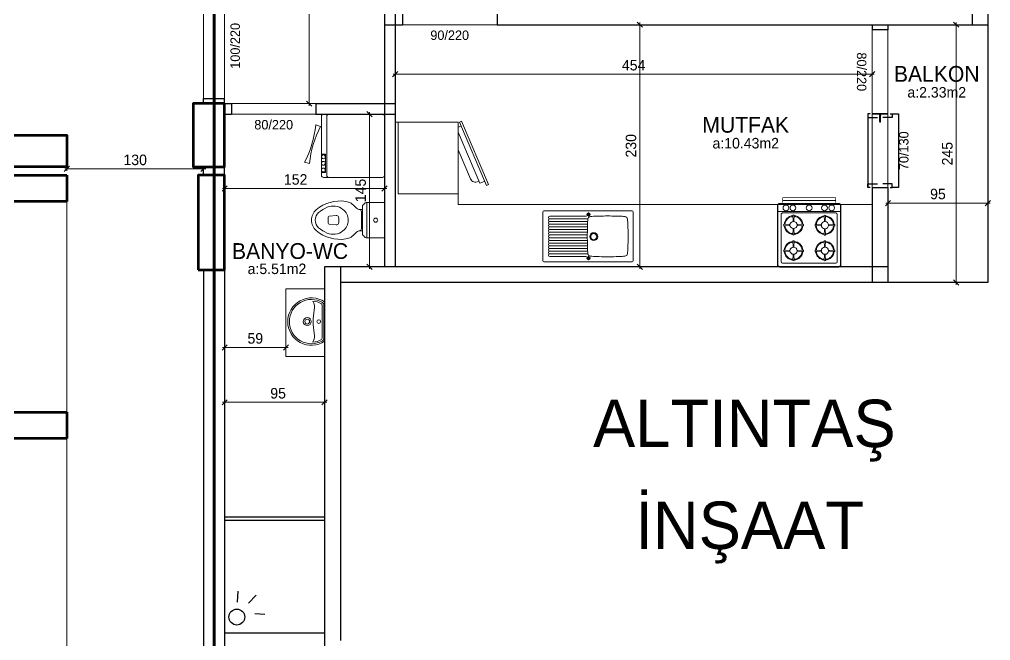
# Model space of a CAD drawing. Header units: centimetres. Extents: x 562865 to 1310255, y -148070 to 32737.
# Drawn here: x 621977 to 622900, y 23945 to 24535 of the extents above; entities that cross this region are included whole.
import ezdxf
from ezdxf.enums import TextEntityAlignment as Align

# ---------------------------------------------------------------- set-up
doc = ezdxf.new("R2010")
doc.units = ezdxf.units.CM
doc.header["$LTSCALE"] = 2.5
doc.layers.get('0').update_dxf_attribs({"color": 86})
for name, color, linetype in [('alan', 7, 'Continuous'), ('kapi-yazi', 7, 'Continuous'), ('mahal', 7, 'Continuous'), ('penc-yazi', 7, 'Continuous'), ('pencere', 7, 'Continuous')]:
    doc.layers.add(name, color=color, linetype=linetype)
for name, color, linetype, lineweight in [('DUVAR', 4, 'Continuous', 30), ('duvar-kesim', 7, 'Continuous', 0), ('GÖRÜNÜŞLER', 96, 'Continuous', 25), ('iç ölçü', 106, 'Continuous', 18), ('kolon', 1, 'Continuous', 53)]:
    doc.layers.add(name, color=color, linetype=linetype, lineweight=lineweight)
doc.styles.add('PINAR', font='comic.ttf')
doc.dimstyles.new('TEMİZ ÖLÇÜ', dxfattribs={"dimtxt": 10, "dimasz": 5, "dimexe": 1.8, "dimexo": 0.625, "dimgap": 3, "dimtad": 1, "dimdec": 0, "dimrnd": 0.5, "dimzin": 1, "dimdsep": 46, "dimtxsty": 'PINAR', "dimblk": 'OBLIQUE', "dimcen": 0.9, "dimdle": 2, "dimclrd": 256, "dimclre": 256, "dimclrt": 7, "dimadec": 0, "dimazin": 0, "dimtfac": 1, "dimtdec": 0, "dimtofl": 0, "dimtmove": 2, "dimatfit": 2, "dimfxl": 10, "dimfxlon": 1, "dimlwd": -1, "dimlwe": -1, "dimarcsym": 0})

# ---------------------------------------------------------------- blocks, each defined once
blk = doc.blocks.new('_Oblique')
at = {"color": 0, "linetype": 'ByBlock', "lineweight": -2}
blk.add_line((-0.5, -0.5), (0.5, 0.5), dxfattribs=at)
blk = doc.blocks.new('*D1455')
at = {"layer": 'Defpoints', "color": 0}
for p in [(622021.78, 24395.49), (622151.78, 24395.49), (622151.78, 24393.59)]:
    blk.add_point(p, dxfattribs=at)
at = {"layer": 'iç ölçü'}
for p, q in [((622019.78, 24393.59), (622153.78, 24393.59)), ((622021.78, 24394.86), (622021.78, 24391.79)), ((622151.78, 24394.86), (622151.78, 24391.79))]:
    blk.add_line(p, q, dxfattribs=at)
at = {"layer": 'iç ölçü', "linetype": 'ByBlock', "xscale": 5, "yscale": 5, "zscale": 5, "rotation": 180}
blk.add_blockref('_Oblique', (622021.78, 24393.59), dxfattribs=at)
at = {"layer": 'iç ölçü', "linetype": 'ByBlock', "xscale": 5, "yscale": 5, "zscale": 5}
blk.add_blockref('_Oblique', (622151.78, 24393.59), dxfattribs=at)
at = {"layer": 'iç ölçü', "color": 7, "insert": (622086.78, 24402.02), "char_height": 10, "attachment_point": 5, "style": 'PINAR'}
blk.add_mtext('130', dxfattribs=at)
blk = doc.blocks.new('*D1465')
at = {"layer": 'Defpoints', "color": 0}
for p in [(622453.78, 24642.54), (622453.78, 24626.25), (622882.1, 24504)]:
    blk.add_point(p, dxfattribs=at)
at = {"layer": 'iç ölçü'}
for p, q in [((622453.78, 24636.25), (622453.78, 24624.45)), ((622884.1, 24626.25), (622451.78, 24626.25)), ((622882.1, 24616.25), (622882.1, 24628.05))]:
    blk.add_line(p, q, dxfattribs=at)
at = {"layer": 'iç ölçü', "linetype": 'ByBlock', "xscale": 5, "yscale": 5, "zscale": 5, "rotation": 180}
blk.add_blockref('_Oblique', (622453.78, 24626.25), dxfattribs=at)
at = {"layer": 'iç ölçü', "linetype": 'ByBlock', "xscale": 5, "yscale": 5, "zscale": 5}
blk.add_blockref('_Oblique', (622882.1, 24626.25), dxfattribs=at)
at = {"layer": 'iç ölçü', "color": 7, "insert": (622667.94, 24634.85), "char_height": 10, "attachment_point": 5, "style": 'PINAR'}
blk.add_mtext('429', dxfattribs=at)
blk = doc.blocks.new('*D1466')
at = {"layer": 'Defpoints', "color": 0}
for p in [(622551.22, 24530.49), (622551.22, 24300.49), (622566.35, 24300.49)]:
    blk.add_point(p, dxfattribs=at)
at = {"layer": 'iç ölçü'}
for p, q in [((622556.35, 24530.49), (622568.15, 24530.49)), ((622566.35, 24532.49), (622566.35, 24298.49)), ((622556.35, 24300.49), (622568.15, 24300.49))]:
    blk.add_line(p, q, dxfattribs=at)
at = {"layer": 'iç ölçü', "linetype": 'ByBlock', "xscale": 5, "yscale": 5, "zscale": 5}
for p, rotation in [((622566.35, 24530.49), 90), ((622566.35, 24300.49), 270)]:
    blk.add_blockref('_Oblique', p, dxfattribs=dict(at, rotation=rotation))
at = {"layer": 'iç ölçü', "color": 7, "insert": (622557.94, 24415.49), "char_height": 10, "attachment_point": 5, "rotation": 90, "style": 'PINAR'}
blk.add_mtext('230', dxfattribs=at)
blk = doc.blocks.new('*D1467')
at = {"layer": 'Defpoints', "color": 0}
for p in [(622333.78, 24486.97), (622333.78, 24483.48), (622787.1, 24486.97)]:
    blk.add_point(p, dxfattribs=at)
at = {"layer": 'iç ölçü'}
for p, q in [((622789.1, 24483.48), (622331.78, 24483.48)), ((622333.78, 24486.35), (622333.78, 24481.68)), ((622787.1, 24486.35), (622787.1, 24481.68))]:
    blk.add_line(p, q, dxfattribs=at)
at = {"layer": 'iç ölçü', "linetype": 'ByBlock', "xscale": 5, "yscale": 5, "zscale": 5, "rotation": 180}
blk.add_blockref('_Oblique', (622333.78, 24483.48), dxfattribs=at)
at = {"layer": 'iç ölçü', "linetype": 'ByBlock', "xscale": 5, "yscale": 5, "zscale": 5}
blk.add_blockref('_Oblique', (622787.1, 24483.48), dxfattribs=at)
at = {"layer": 'iç ölçü', "color": 7, "insert": (622560.44, 24491.97), "char_height": 10, "attachment_point": 5, "style": 'PINAR'}
blk.add_mtext('454', dxfattribs=at)
blk = doc.blocks.new('*D1470')
at = {"layer": 'Defpoints', "color": 0}
for p in [(622305.68, 24445.49), (622305.68, 24300.49), (622309.54, 24300.49)]:
    blk.add_point(p, dxfattribs=at)
at = {"layer": 'iç ölçü'}
for p, q in [((622309.54, 24447.49), (622309.54, 24298.49)), ((622306.31, 24445.49), (622311.34, 24445.49)), ((622306.31, 24300.49), (622311.34, 24300.49))]:
    blk.add_line(p, q, dxfattribs=at)
at = {"layer": 'iç ölçü', "linetype": 'ByBlock', "xscale": 5, "yscale": 5, "zscale": 5}
for p, rotation in [((622309.54, 24445.49), 90), ((622309.54, 24300.49), 270)]:
    blk.add_blockref('_Oblique', p, dxfattribs=dict(at, rotation=rotation))
at = {"layer": 'iç ölçü', "color": 7, "insert": (622301.05, 24372.99), "char_height": 10, "attachment_point": 5, "rotation": 90, "style": 'PINAR'}
blk.add_mtext('145', dxfattribs=at)
blk = doc.blocks.new('*D1471')
at = {"layer": 'Defpoints', "color": 0}
for p in [(622227.78, 24685.49), (622219.25, 24455.49), (622251.99, 24455.49)]:
    blk.add_point(p, dxfattribs=at)
at = {"layer": 'iç ölçü'}
for p, q in [((622251.99, 24687.49), (622251.99, 24453.49)), ((622241.99, 24685.49), (622253.79, 24685.49)), ((622241.99, 24455.49), (622253.79, 24455.49))]:
    blk.add_line(p, q, dxfattribs=at)
at = {"layer": 'iç ölçü', "linetype": 'ByBlock', "xscale": 5, "yscale": 5, "zscale": 5}
for p, rotation in [((622251.99, 24685.49), 90), ((622251.99, 24455.49), 270)]:
    blk.add_blockref('_Oblique', p, dxfattribs=dict(at, rotation=rotation))
at = {"layer": 'iç ölçü', "color": 7, "insert": (622243.57, 24570.49), "char_height": 10, "attachment_point": 5, "rotation": 90, "style": 'PINAR'}
blk.add_mtext('230', dxfattribs=at)
blk = doc.blocks.new('*D1474')
at = {"layer": 'Defpoints', "color": 0}
for p in [(622802.1, 24367.86), (622897.1, 24367.86), (622897.1, 24361.08)]:
    blk.add_point(p, dxfattribs=at)
at = {"layer": 'iç ölçü'}
for p, q in [((622802.1, 24367.23), (622802.1, 24359.28)), ((622897.1, 24367.23), (622897.1, 24359.28)), ((622800.1, 24361.08), (622899.1, 24361.08))]:
    blk.add_line(p, q, dxfattribs=at)
at = {"layer": 'iç ölçü', "linetype": 'ByBlock', "xscale": 5, "yscale": 5, "zscale": 5, "rotation": 180}
blk.add_blockref('_Oblique', (622802.1, 24361.08), dxfattribs=at)
at = {"layer": 'iç ölçü', "linetype": 'ByBlock', "xscale": 5, "yscale": 5, "zscale": 5}
blk.add_blockref('_Oblique', (622897.1, 24361.08), dxfattribs=at)
at = {"layer": 'iç ölçü', "color": 7, "insert": (622849.6, 24369.62), "char_height": 10, "attachment_point": 5, "style": 'PINAR'}
blk.add_mtext('95', dxfattribs=at)
blk = doc.blocks.new('*D1475')
at = {"layer": 'Defpoints', "color": 0}
for p in [(622881.82, 24530.49), (622867.01, 24285.49), (622881.82, 24285.49)]:
    blk.add_point(p, dxfattribs=at)
at = {"layer": 'iç ölçü'}
for p, q in [((622877.01, 24530.49), (622865.21, 24530.49)), ((622867.01, 24532.49), (622867.01, 24283.49)), ((622877.01, 24285.49), (622865.21, 24285.49))]:
    blk.add_line(p, q, dxfattribs=at)
at = {"layer": 'iç ölçü', "linetype": 'ByBlock', "xscale": 5, "yscale": 5, "zscale": 5}
for p, rotation in [((622867.01, 24530.49), 90), ((622867.01, 24285.49), 270)]:
    blk.add_blockref('_Oblique', p, dxfattribs=dict(at, rotation=rotation))
at = {"layer": 'iç ölçü', "color": 7, "insert": (622858.52, 24407.99), "char_height": 10, "attachment_point": 5, "rotation": 90, "style": 'PINAR'}
blk.add_mtext('245', dxfattribs=at)
blk = doc.blocks.new('*D1476')
at = {"layer": 'Defpoints', "color": 0}
for p in [(622171.78, 24198.23), (622266.78, 24198.23), (622171.78, 24171.79)]:
    blk.add_point(p, dxfattribs=at)
at = {"layer": 'iç ölçü'}
for p, q in [((622171.78, 24181.79), (622171.78, 24169.99)), ((622266.78, 24181.79), (622266.78, 24169.99)), ((622268.78, 24171.79), (622169.78, 24171.79))]:
    blk.add_line(p, q, dxfattribs=at)
at = {"layer": 'iç ölçü', "linetype": 'ByBlock', "xscale": 5, "yscale": 5, "zscale": 5, "rotation": 180}
blk.add_blockref('_Oblique', (622171.78, 24171.79), dxfattribs=at)
at = {"layer": 'iç ölçü', "linetype": 'ByBlock', "xscale": 5, "yscale": 5, "zscale": 5}
blk.add_blockref('_Oblique', (622266.78, 24171.79), dxfattribs=at)
at = {"layer": 'iç ölçü', "color": 7, "insert": (622222.58, 24180.33), "char_height": 10, "attachment_point": 5, "style": 'PINAR'}
blk.add_mtext('95', dxfattribs=at)
blk = doc.blocks.new('*D1477')
at = {"layer": 'Defpoints', "color": 0}
for p in [(622323.78, 24374.96), (622323.78, 24352.71), (622171.78, 24342.49)]:
    blk.add_point(p, dxfattribs=at)
at = {"layer": 'iç ölçü'}
for p, q in [((622169.78, 24374.96), (622325.78, 24374.96)), ((622171.78, 24364.96), (622171.78, 24376.76)), ((622323.78, 24364.96), (622323.78, 24376.76))]:
    blk.add_line(p, q, dxfattribs=at)
at = {"layer": 'iç ölçü', "linetype": 'ByBlock', "xscale": 5, "yscale": 5, "zscale": 5, "rotation": 180}
blk.add_blockref('_Oblique', (622171.78, 24374.96), dxfattribs=at)
at = {"layer": 'iç ölçü', "linetype": 'ByBlock', "xscale": 5, "yscale": 5, "zscale": 5}
blk.add_blockref('_Oblique', (622323.78, 24374.96), dxfattribs=at)
at = {"layer": 'iç ölçü', "color": 7, "insert": (622239.25, 24383.44), "char_height": 10, "attachment_point": 5, "style": 'PINAR'}
blk.add_mtext('152', dxfattribs=at)
blk = doc.blocks.new('Lav-1')
for p, q in [((-18.7083, 0), (18.7083, 0)), ((-15.105, -2.2), (0, -2.2)), ((15.105, -2.2), (0, -2.2))]:
    blk.add_line(p, q)
at = {"color": 8}
for p in [(-15.9925, -0.7), (15.9925, -0.7)]:
    blk.add_line(p, (0, -0.7), dxfattribs=at)
for centre, radius, start, end in [((0, -12.5), 22.5, 146.251011, 270), ((0, -12.5), 22.5, 270, 33.748989), ((0, -12.5), 19.5, 152.688782, 175.764074), ((-15.105, -4.7), 2.5, 90, 152.688782), ((15.105, -4.7), 2.5, 27.311218, 90), ((0, -12.5), 19.5, 4.235926, 27.311218), ((-13.5377, -21.504), 12, 77.387843, 119.499625), ((0, 39), 50, 257.387843, 270), ((0, 39), 50, 270, 282.612157), ((13.5377, -21.504), 12, 60.500375, 102.612157)]:
    blk.add_arc(centre, radius, start, end)
for centre, radius, start, end in [((0, -12.5), 21, 149.821029, 270), ((-15.9925, -3.2), 2.5, 90, 149.821029), ((0, -5.5), 1.75, 90, 270), ((0, -12.5), 21, 270, 30.178971), ((0, -5.5), 1.75, 270, 90), ((15.9925, -3.2), 2.5, 30.178971, 90), ((0, -16.5), 3.75, 90, 270), ((0, -16.5), 2.3, 90, 270), ((0, -16.5), 3.75, 270, 90), ((0, -16.5), 2.3, 270, 90)]:
    blk.add_arc(centre, radius, start, end, dxfattribs=at)
blk = doc.blocks.new('Klozet-1')
for p, q in [((16.75, 0), (-16.75, 0)), ((16.75, -17.5), (16.75, 0)), ((-16.75, -17.5), (-16.75, 0)), ((0, -17), (-16.75, -17)), ((0, -17), (16.75, -17)), ((0, -21), (-13.8398, -21)), ((-10, -23), (-10, -21)), ((-8.0157, -22.0272), (0, -22.0272)), ((0, -21), (13.8397, -21)), ((8.0156, -22.0272), (0, -22.0272)), ((10, -23), (10, -21)), ((-3.7475, -52.5499), (-4.5772, -46.068)), ((3.7475, -52.5499), (4.5771, -46.068)), ((0, -53.5), (-2.7488, -53.5)), ((0, -53.5), (2.7487, -53.5))]:
    blk.add_line(p, q)
for centre, radius, start, end in [((0, -8.5), 2, 90, 270), ((0, -8.5), 2, 270, 90), ((-14.75, -17.5), 2, 180, 245.214224), ((14.75, -17.5), 2, 294.785776, 0), ((-16.6366, -21.5854), 2.5, 21.212156, 65.214224), ((-13.8398, -20.5), 0.5, 201.212156, 270), ((-16, -23), 6, 306.869898, 0), ((-8.0157, -24.0272), 2, 90, 176.416678), ((8.0156, -24.0272), 2, 3.583322, 90), ((16, -23), 6, 180, 233.130102), ((13.8397, -20.5), 0.5, 270, 338.787844), ((16.6365, -21.5854), 2.5, 114.785776, 158.787844), ((16.7492, -42.2359), 35, 171.135952, 220.418686), ((-4, -39), 14, 126.869898, 171.135952), ((0, -47.5), 13, 90, 142.16423), ((0, -47.5), 13, 37.83577, 90), ((-16.7492, -42.2359), 35, 319.581314, 8.864048), ((4, -39), 14, 8.864048, 53.130102), ((1.5795, -48.7268), 15, 142.16423, 203.165473), ((-2.5933, -45.8141), 2, 103.10266, 187.293703), ((0.8071, -60.4236), 17, 92.721352, 103.10266), ((-0.8072, -60.4236), 17, 76.89734, 87.278648), ((2.5933, -45.8141), 2, 352.706297, 76.89734), ((-1.5796, -48.7268), 15, 336.834527, 37.83577), ((16.7492, -42.2359), 31.5, 203.165473, 220.418686), ((-2.7488, -52.5), 1, 182.862405, 270), ((2.7487, -52.5), 1, 270, 357.137595), ((-16.7492, -42.2359), 31.5, 319.581314, 336.834527), ((0, -56.5), 9.5, 220.418686, 270), ((0, -56.5), 9.5, 270, 319.581314), ((0, -56.5), 13, 220.418686, 270), ((0, -56.5), 13, 270, 319.581314)]:
    blk.add_arc(centre, radius, start, end)
blk = doc.blocks.new('C.Mak')
at = {"color": 8}
for p, q in [((25.69, -56.11), (8.15, -56.11)), ((8.15, -56.11), (8.15, -59.29)), ((25.69, -59.29), (25.69, -56.11))]:
    blk.add_line(p, q, dxfattribs=at)
blk.add_lwpolyline([(-27.67, 0, 0.414214), (-29.72, -2.05), (-29.72, -57.95, 0.414214), (-27.67, -60), (28.23, -60, 0.414214), (30.28, -57.95), (30.28, -2.05, 0.414214), (28.23, 0)], format="xyb", close=True)
blk.add_lwpolyline([(-29.72, -52.95, 0.414214), (-27.67, -55), (28.23, -55, 0.414214), (30.28, -52.95)], format="xyb")
blk.add_lwpolyline([(15.87, -75.96), (17.21, -71.43, -0.091234), (-18.18, -60.91), (-19.53, -65.44, -0.091234)], format="xyb", close=True, dxfattribs=at)
for centre in [(10.72, -58.18), (16.92, -58.18), (23.32, -58.18)]:
    blk.add_circle(centre, 1.82, dxfattribs=at)
blk = doc.blocks.new('*D1530')
at = {"layer": 'Defpoints', "color": 0}
for p in [(622171.78, 24223.92), (622171.78, 24215.38), (622230.08, 24215.38)]:
    blk.add_point(p, dxfattribs=at)
at = {"layer": 'iç ölçü'}
for p, q in [((622171.78, 24216), (622171.78, 24225.72)), ((622230.08, 24216), (622230.08, 24225.72)), ((622232.08, 24223.92), (622169.78, 24223.92))]:
    blk.add_line(p, q, dxfattribs=at)
at = {"layer": 'iç ölçü', "linetype": 'ByBlock', "xscale": 5, "yscale": 5, "zscale": 5, "rotation": 180}
blk.add_blockref('_Oblique', (622171.78, 24223.92), dxfattribs=at)
at = {"layer": 'iç ölçü', "linetype": 'ByBlock', "xscale": 5, "yscale": 5, "zscale": 5}
blk.add_blockref('_Oblique', (622230.08, 24223.92), dxfattribs=at)
at = {"layer": 'iç ölçü', "color": 7, "insert": (622200.93, 24232.47), "char_height": 10, "attachment_point": 5, "style": 'PINAR'}
blk.add_mtext('59', dxfattribs=at)
blk = doc.blocks.new('Buzdlb')
at = {"linetype": 'Continuous'}
for p, q in [((-33.99, -61), (-33.99, -4.04)), ((-33.99, -4.04), (-33.99, -61)), ((28.3, -1), (-28.3, -1)), ((34.01, -4.04), (34.01, -61)), ((-33.29, -61), (-33.99, -61)), ((-33.99, -61), (-33.29, -61)), ((34.01, -61), (-33.29, -61)), ((34.79, -64.1), (-25.43, -89.69))]:
    blk.add_line(p, q, dxfattribs=at)
blk.add_line((-33.99, -61), (34.01, -61))
at = {"color": 8, "linetype": 'Continuous'}
for p, q in [((-26.21, -87.87), (34.01, -62.27)), ((-24.1, -81.65), (24.5, -61)), ((7.7, -61), (-19.95, -72.75)), ((30.09, -63.29), (29.12, -61)), ((34.01, -62.27), (34.79, -64.1)), ((-24.1, -81.65), (-22.42, -85.6)), ((-25.43, -89.69), (-26.21, -87.87))]:
    blk.add_line(p, q, dxfattribs=at)
at = {"linetype": 'Continuous'}
blk.add_lwpolyline([(34.01, -4.04), (-33.29, -4.04), (-33.99, -4.04), (-33.29, -4.04)], dxfattribs=at)
at = {"color": 8, "linetype": 'Continuous'}
blk.add_arc((-17.99, -77.35), 5, 113.02175, 209.58833, dxfattribs=at)
blk = doc.blocks.new('Firin-1')
for p, q in [((-26.84, -49.81), (-26.84, -4.81)), ((-25.48, -3.44), (24.97, -3.44)), ((26.34, -4.81), (26.34, -49.81)), ((-30.25, -52.62), (29.75, -52.62)), ((24.97, -51.17), (-25.48, -51.17))]:
    blk.add_line(p, q)
at = {"color": 8}
for p, q in [((-15.93, -6.01), (-15.59, -11.47)), ((-14.57, -6.01), (-14.91, -11.47)), ((13.88, -6.01), (14.22, -11.47)), ((15.25, -6.01), (14.91, -11.47)), ((-24.57, -14.64), (-19.11, -14.99)), ((-24.57, -16.01), (-19.11, -15.67)), ((-5.94, -14.64), (-11.39, -14.99)), ((-5.94, -16.01), (-11.39, -15.67)), ((5.25, -14.64), (10.71, -14.99)), ((5.25, -16.01), (10.71, -15.67)), ((23.88, -14.64), (18.42, -14.99)), ((23.88, -16.01), (18.42, -15.67)), ((-15.93, -24.64), (-15.59, -19.19)), ((-14.57, -24.64), (-14.91, -19.19)), ((13.88, -24.64), (14.22, -19.19)), ((15.25, -24.64), (14.91, -19.19)), ((-15.93, -30.27), (-15.59, -35.73)), ((-14.57, -30.27), (-14.91, -35.73)), ((13.88, -30.43), (14.22, -35.89)), ((15.25, -30.43), (14.91, -35.89)), ((-24.57, -38.9), (-19.11, -39.24)), ((-24.57, -40.27), (-19.11, -39.92)), ((-15.93, -48.9), (-15.59, -43.44)), ((-14.57, -48.9), (-14.91, -43.44)), ((-5.94, -38.9), (-11.39, -39.24)), ((-5.94, -40.27), (-11.39, -39.92)), ((5.25, -39.07), (10.71, -39.41)), ((5.25, -40.43), (10.71, -40.09)), ((13.88, -49.06), (14.22, -43.61)), ((15.25, -49.06), (14.91, -43.61)), ((23.88, -39.07), (18.42, -39.41)), ((23.88, -40.43), (18.42, -40.09))]:
    blk.add_line(p, q, dxfattribs=at)
at = {"const_width": 1.36}
blk.add_lwpolyline([(29.75, -2.08), (29.75, -57.99, -0.414214), (27.7, -60.03), (-28.21, -60.03, -0.414214), (-30.25, -57.99), (-30.25, -2.08, -0.414214), (-28.21, -0.03), (27.7, -0.03, -0.414214)], format="xyb", close=True, dxfattribs=at)
at = {"color": 8, "const_width": 0.682}
for points in [[(-25.53, -61.03), (-25.53, -65.08)], [(-25.53, -63.03), (25.03, -63.03)], [(25.03, -65.08), (25.03, -61.03)], [(-24.85, -65.76), (24.34, -65.76)]]:
    blk.add_lwpolyline(points, dxfattribs=at)
for points in [[(-25.53, -65.08, 0.414214), (-24.85, -65.76, 0.414214)], [(24.34, -65.76, 0.414214), (25.03, -65.08, 0.414214)]]:
    blk.add_lwpolyline(points, format="xyb", dxfattribs=at)
at = {"color": 8}
for centre, radius in [((-15.25, -15.33), 3.41), ((14.56, -15.33), 3.41), ((-15.25, -39.58), 3.41), ((14.56, -39.75), 3.41), ((-21.65, -55.99), 2.73), ((-14.86, -55.99), 2.73), ((-0.25, -55.99), 2.73), ((15.16, -55.99), 2.73), ((21.78, -55.99), 2.73)]:
    blk.add_circle(centre, radius, dxfattribs=at)
for centre, start, end in [((-25.48, -4.81), 90, 180), ((24.97, -4.81), 0, 90), ((-25.48, -49.81), 180, 270), ((24.97, -49.81), 270, 0)]:
    blk.add_arc(centre, 1.36, start, end)
for centre, radius, start, end in [((-15.25, -15.33), 8.86, 94.21993, 175.78007), ((-15.25, -15.33), 8.18, 94.27357, 175.72643), ((-15.25, -6.9), 1.12, 52.34604, 127.65396), ((-15.25, -15.33), 8.18, 4.27357, 85.72643), ((-15.25, -15.33), 8.86, 4.21993, 85.78007), ((14.56, -15.33), 8.86, 94.21993, 175.78007), ((14.56, -15.33), 8.18, 94.27357, 175.72643), ((14.56, -6.9), 1.12, 52.34604, 127.65396), ((14.56, -15.33), 8.18, 4.27357, 85.72643), ((14.56, -15.33), 8.86, 4.21993, 85.78007), ((-23.68, -15.33), 1.12, 142.34604, 217.65396), ((-15.25, -15.33), 8.86, 184.21993, 265.78007), ((-15.25, -15.33), 8.18, 184.27357, 265.72643), ((-19.35, -15.33), 0.415, 304.84999, 55.15001), ((-15.25, -11.23), 0.415, 214.84999, 325.15001), ((-15.25, -15.33), 8.18, 274.27357, 355.72643), ((-15.25, -15.33), 8.86, 274.21993, 355.78007), ((-11.16, -15.33), 0.415, 124.84999, 235.15001), ((-6.82, -15.33), 1.12, 322.34604, 37.65396), ((6.14, -15.33), 1.12, 142.34604, 217.65396), ((14.56, -15.33), 8.86, 184.21993, 265.78007), ((14.56, -15.33), 8.18, 184.27357, 265.72643), ((10.47, -15.33), 0.415, 304.84999, 55.15001), ((14.56, -11.23), 0.415, 214.84999, 325.15001), ((14.56, -15.33), 8.18, 274.27357, 355.72643), ((14.56, -15.33), 8.86, 274.21993, 355.78007), ((18.66, -15.33), 0.415, 124.84999, 235.15001), ((22.99, -15.33), 1.12, 322.34604, 37.65396), ((-15.25, -23.76), 1.12, 232.34604, 307.65396), ((-15.25, -19.42), 0.415, 34.84999, 145.15001), ((14.56, -23.76), 1.12, 232.34604, 307.65396), ((14.56, -19.42), 0.415, 34.84999, 145.15001), ((-15.25, -39.58), 8.86, 94.21993, 175.78007), ((-15.25, -39.58), 8.18, 94.27357, 175.72643), ((-15.25, -31.15), 1.12, 52.34604, 127.65396), ((-15.25, -35.49), 0.415, 214.84999, 325.15001), ((-15.25, -39.58), 8.18, 4.27357, 85.72643), ((-15.25, -39.58), 8.86, 4.21993, 85.78007), ((14.56, -39.75), 8.86, 94.21993, 175.78007), ((14.56, -39.75), 8.18, 94.27357, 175.72643), ((14.56, -31.32), 1.12, 52.34604, 127.65396), ((14.56, -35.65), 0.415, 214.84999, 325.15001), ((14.56, -39.75), 8.18, 4.27357, 85.72643), ((14.56, -39.75), 8.86, 4.21993, 85.78007), ((-23.68, -39.58), 1.12, 142.34604, 217.65396), ((-15.25, -39.58), 8.86, 184.21993, 265.78007), ((-15.25, -39.58), 8.18, 184.27357, 265.72643), ((-19.35, -39.58), 0.415, 304.84999, 55.15001), ((-15.25, -43.68), 0.415, 34.84999, 145.15001), ((-15.25, -39.58), 8.18, 274.27357, 355.72643), ((-15.25, -39.58), 8.86, 274.21993, 355.78007), ((-11.16, -39.58), 0.415, 124.84999, 235.15001), ((-6.82, -39.58), 1.12, 322.34604, 37.65396), ((6.14, -39.75), 1.12, 142.34604, 217.65396), ((14.56, -39.75), 8.86, 184.21993, 265.78007), ((14.56, -39.75), 8.18, 184.27357, 265.72643), ((10.47, -39.75), 0.415, 304.84999, 55.15001), ((14.56, -43.84), 0.415, 34.84999, 145.15001), ((14.56, -39.75), 8.18, 274.27357, 355.72643), ((14.56, -39.75), 8.86, 274.21993, 355.78007), ((18.66, -39.75), 0.415, 124.84999, 235.15001), ((22.99, -39.75), 1.12, 322.34604, 37.65396), ((-15.25, -48.01), 1.12, 232.34604, 307.65396), ((14.56, -48.18), 1.12, 232.34604, 307.65396)]:
    blk.add_arc(centre, radius, start, end, dxfattribs=at)
blk = doc.blocks.new('Evye-2')
for p, q in [((-37.5, -23), (-37.5, 23.5)), ((-36.5, 24.5), (47.5, 24.5)), ((3, 21), (7, 21)), ((5, 19), (5, 23)), ((48.5, -23), (48.5, 23.5)), ((-36.5, -24), (47.5, -24)), ((3, -20.5), (7, -20.5)), ((5, -22.5), (5, -18.5))]:
    blk.add_line(p, q)
at = {"color": 8}
for p, q in [((7, 19.5), (41.7, 19.5)), ((41.7, 16.9366), (5.5459, 16.9366)), ((41.7, 14.3766), (6, 14.3766)), ((41.7, 11.8166), (6, 11.8166)), ((41.7, 9.2566), (6, 9.2566)), ((42.9, 18.3), (42.9, 18.1366)), ((42.9, 15.7366), (42.9, 15.5766)), ((42.9, 13.1766), (42.9, 13.0166)), ((42.9, 10.6166), (42.9, 10.4566)), ((41.7, 6.6966), (6.0519, 6.6966)), ((41.7, 4.1366), (6.0917, 4.1366)), ((41.7, 1.5766), (6.1117, 1.5766)), ((42.9, 8.0566), (42.9, 7.8966)), ((42.9, 5.4966), (42.9, 5.3366)), ((42.9, 2.9366), (42.9, 2.7766)), ((42.9, 0.3766), (42.9, 0.2166)), ((41.7, -8.6634), (6, -8.6634)), ((41.7, -6.1034), (6.0537, -6.1034)), ((41.7, -3.5434), (6.0928, -3.5434)), ((41.7, -0.9834), (6.1121, -0.9834)), ((42.9, -2.1834), (42.9, -2.3434)), ((42.9, -4.7434), (42.9, -4.9034)), ((42.9, -7.3034), (42.9, -7.4634)), ((41.7, -16.3434), (5.5602, -16.3434)), ((41.7, -11.2234), (6, -11.2234)), ((41.7, -13.7834), (6, -13.7834)), ((42.9, -9.8634), (42.9, -10.0234)), ((42.9, -12.4234), (42.9, -12.5834)), ((42.9, -14.9834), (42.9, -15.1434)), ((42.9, -17.5434), (42.9, -17.8)), ((7, -19), (41.7, -19))]:
    blk.add_line(p, q, dxfattribs=at)
for centre, radius in [((5, 21), 1.5), ((0, 0), 3.75), ((0, 0), 2.9), ((5, -20.5), 1.5)]:
    blk.add_circle(centre, radius)
for centre, radius, start, end in [((-36.5, 23.5), 1, 90, 180), ((-29.5, 16.5), 2.5831, 90, 180), ((-22.9779, -47.8015), 67.2017, 93.313256, 95.56949), ((-17.2225, -147.2206), 166.7873, 91.373663, 93.313194), ((-13.2502, -312.8726), 332.4869, 89.999972, 91.373679), ((-13.2498, -312.8726), 332.4869, 88.626321, 90.000028), ((-9.2775, -147.2206), 166.7873, 86.686806, 88.626337), ((-3.5221, -47.8011), 67.2014, 84.430506, 86.686741), ((3, 16.5), 2.5831, 0, 90), ((47.5, 23.5), 1, 0, 90), ((134.2205, 4.2225), 166.7873, 176.686806, 178.626337), ((34.8012, 9.9778), 67.2016, 174.430498, 176.686733), ((-61.3012, 9.9779), 67.2016, 3.313246, 5.569481), ((-160.7205, 4.2225), 166.7873, 1.373663, 3.313194), ((299.8725, 0.2501), 332.4869, 178.626321, 180.000028), ((299.8725, 0.2498), 332.4869, 179.999972, 181.373679), ((-326.3726, 0.2498), 332.4869, 358.626321, 0.000028), ((-326.3725, 0.2501), 332.4869, 359.999972, 1.373679), ((134.2205, -3.7226), 166.7873, 181.373663, 183.313194), ((-160.7205, -3.7226), 166.7873, 356.686806, 358.626337), ((34.8012, -9.4779), 67.2015, 183.313269, 185.569504), ((-29.5, -16), 2.5831, 180, 270), ((3, -16), 2.5831, 270, 0), ((-61.3012, -9.478), 67.2015, 354.430518, 356.686753), ((-36.5, -23), 1, 180, 270), ((-22.9779, 48.3014), 67.2017, 264.43051, 266.686744), ((-17.2225, 147.7205), 166.7873, 266.686806, 268.626337), ((-13.2502, 313.3725), 332.4869, 268.626321, 270.000028), ((-13.2498, 313.3725), 332.4869, 269.999972, 271.373679), ((-9.2775, 147.7205), 166.7873, 271.373663, 273.313194), ((-3.5221, 48.301), 67.2014, 273.313238, 275.569472), ((47.5, -23), 1, 270, 0)]:
    blk.add_arc(centre, radius, start, end)
for centre, start, end in [((41.7, 18.3), 0, 90), ((41.7, 18.1366), 270, 0), ((41.7, 15.7366), 0, 90), ((41.7, 15.5766), 270, 0), ((41.7, 13.1766), 0, 90), ((41.7, 13.0166), 270, 0), ((41.7, 10.6166), 0, 90), ((41.7, 10.4566), 270, 0), ((41.7, 8.0566), 0, 90), ((41.7, 7.8966), 270, 0), ((41.7, 5.4966), 0, 90), ((41.7, 5.3366), 270, 0), ((41.7, 2.9366), 0, 90), ((41.7, 2.7766), 270, 0), ((41.7, 0.3766), 0, 90), ((41.7, 0.2166), 270, 0), ((41.7, -2.1834), 0, 90), ((41.7, -2.3434), 270, 0), ((41.7, -4.7434), 0, 90), ((41.7, -4.9034), 270, 0), ((41.7, -7.3034), 0, 90), ((41.7, -7.4634), 270, 0), ((41.7, -9.8634), 0, 90), ((41.7, -10.0234), 270, 0), ((41.7, -12.4234), 0, 90), ((41.7, -12.5834), 270, 0), ((41.7, -14.9834), 0, 90), ((41.7, -15.1434), 270, 0), ((41.7, -17.5434), 0, 90), ((41.7, -17.8), 270, 0)]:
    blk.add_arc(centre, 1.2, start, end, dxfattribs=at)
blk = doc.blocks.new('fm-win1')
at = {"linetype": 'Continuous'}
for p, q in [((5.7, 3), (5.5, 2)), ((5.5, 2), (5.8, 2)), ((5.7, 3), (12.5, 3)), ((5.8, 2), (5.9, 2.7)), ((5.9, 2.7), (6.5, 2.7)), ((6.5, 2.7), (6.5, 2)), ((6.5, 2), (7.5, 2)), ((7.5, 1), (7.2, 1)), ((7.2, 1), (7.2, 0.7)), ((7.2, 0.7), (7.5, 0.7)), ((7.5, 0.2), (7.2, 0.2)), ((7.2, 0.2), (7.2, -0.1)), ((7.5, 2), (7.5, 1)), ((7.5, 0.7), (7.5, 0.2)), ((11.7, 2), (10.5, 2)), ((10.5, 2), (10.5, 1)), ((10.5, 1), (10.8, 1)), ((10.5, 0.7), (10.5, 0.2)), ((10.8, 0.7), (10.5, 0.7)), ((10.5, 0.2), (10.8, 0.2)), ((10.8, 1), (10.8, 0.7)), ((10.8, 0.2), (10.8, -0.1)), ((12.3, 2.7), (11.7, 2.7)), ((11.7, 2.7), (11.7, 2)), ((12.6, 0.8), (11.8, 0.8)), ((11.8, 0.8), (11.8, -0.2)), ((12.4, 2), (12.3, 2.7)), ((12.7, 2), (12.4, 2)), ((12.5, 3), (12.7, 2)), ((17.4, 1.9), (12.5, 1.9)), ((12.5, 1.9), (12.5, 1.6)), ((12.5, 1.6), (12.6, 1.6)), ((12.6, 1.6), (12.6, 0.8)), ((15.8, 0.9), (16.6, 0.9)), ((15.8, -1.2), (15.8, 0.9)), ((16.6, 1.6), (17.2, 1.6)), ((16.6, 0.9), (16.6, 1.6)), ((17.2, 1.6), (17.3, 0.9)), ((17.3, 0.9), (17.6, 0.9)), ((17.6, 0.9), (17.4, 1.9)), ((82.4, 0.9), (82.6, 1.9)), ((82.7, 0.9), (82.4, 0.9)), ((82.6, 1.9), (87.5, 1.9)), ((82.8, 1.6), (82.7, 0.9)), ((83.4, 1.6), (82.8, 1.6)), ((83.4, 0.9), (83.4, 1.6)), ((84.2, 0.9), (83.4, 0.9)), ((84.2, -1.2), (84.2, 0.9)), ((87.5, 3), (87.3, 2)), ((87.3, 2), (87.6, 2)), ((87.4, 1.6), (87.4, 0.8)), ((87.5, 1.6), (87.4, 1.6)), ((87.4, 0.8), (88.2, 0.8)), ((94.3, 3), (87.5, 3)), ((87.5, 1.9), (87.5, 1.6)), ((87.6, 2), (87.7, 2.7)), ((87.7, 2.7), (88.3, 2.7)), ((88.2, 0.8), (88.2, -0.2)), ((88.3, 2.7), (88.3, 2)), ((88.3, 2), (89.5, 2)), ((89.5, 1), (89.2, 1)), ((89.2, 1), (89.2, 0.7)), ((89.2, 0.7), (89.5, 0.7)), ((89.5, 0.2), (89.2, 0.2)), ((89.2, 0.2), (89.2, -0.1)), ((89.5, 2), (89.5, 1)), ((89.5, 0.7), (89.5, 0.2)), ((92.5, 2), (92.5, 1)), ((93.5, 2), (92.5, 2)), ((92.5, 1), (92.8, 1)), ((92.8, 0.7), (92.5, 0.7)), ((92.5, 0.7), (92.5, 0.2)), ((92.5, 0.2), (92.8, 0.2)), ((92.8, 1), (92.8, 0.7)), ((92.8, 0.2), (92.8, -0.1)), ((93.5, 2.7), (93.5, 2)), ((94.1, 2.7), (93.5, 2.7)), ((94.2, 2), (94.1, 2.7)), ((94.5, 2), (94.2, 2)), ((94.3, 3), (94.5, 2)), ((7.2, -0.1), (7.5, -0.1)), ((7.5, -1.7), (7.2, -1.7)), ((7.2, -1.7), (7.2, -2)), ((7.2, -2), (10.8, -2)), ((7.5, -0.1), (7.5, -1.7)), ((11.8, -2.3), (10, -2.3)), ((10, -2.3), (10, -3.5)), ((10, -3.5), (16.1, -3.5)), ((10.5, -0.1), (10.5, -1.7)), ((10.8, -0.1), (10.5, -0.1)), ((10.5, -1.7), (10.8, -1.7)), ((10.8, -1.7), (10.8, -2)), ((11.8, -0.2), (12.8, -0.2)), ((12.8, -1.8), (11.8, -1.8)), ((11.8, -1.8), (11.8, -2.3)), ((12.8, -0.2), (12.8, -1.8)), ((16.1, -1.2), (15.8, -1.2)), ((15.8, -1.4), (16.1, -1.4)), ((15.8, -3.2), (15.8, -1.4)), ((16.1, -3.2), (15.8, -3.2)), ((16.1, -1.4), (16.1, -1.2)), ((16.1, -3.5), (16.1, -3.2)), ((83.9, -1.4), (83.9, -1.2)), ((83.9, -1.2), (84.2, -1.2)), ((84.2, -1.4), (83.9, -1.4)), ((83.9, -3.5), (83.9, -3.2)), ((83.9, -3.2), (84.2, -3.2)), ((90, -3.5), (83.9, -3.5)), ((84.2, -3.2), (84.2, -1.4)), ((87.2, -0.2), (87.2, -1.8)), ((88.2, -0.2), (87.2, -0.2)), ((87.2, -1.8), (88.2, -1.8)), ((88.2, -1.8), (88.2, -2.3)), ((88.2, -2.3), (90, -2.3)), ((89.2, -0.1), (89.5, -0.1)), ((89.5, -1.7), (89.2, -1.7)), ((89.2, -1.7), (89.2, -2)), ((92.8, -2), (89.2, -2)), ((89.5, -0.1), (89.5, -1.7)), ((90, -2.3), (90, -3.5)), ((92.8, -0.1), (92.5, -0.1)), ((92.5, -0.1), (92.5, -1.7)), ((92.5, -1.7), (92.8, -1.7)), ((92.8, -1.7), (92.8, -2))]:
    blk.add_line(p, q, dxfattribs=at)
at = {"color": 8, "linetype": 'Continuous'}
for p, q in [((15.9, 1.9), (17.7, 3.7)), ((83.4, 0.3), (16.6, 0.3)), ((16.6, 0.3), (16.6, -0.9)), ((17.6, 0.3), (17.6, -0.9)), ((82.3, 3.7), (17.7, 3.7)), ((84.1, 1.9), (82.3, 3.7)), ((82.4, 0.3), (82.4, -0.9)), ((83.4, 0.3), (83.4, -0.9)), ((15.9, -1.5), (15.9, -2.4)), ((16, -1.5), (15.9, -1.5)), ((15.9, -2.4), (16.2, -2.4)), ((16, -2.1), (16, -1.5)), ((16.8, -2.1), (16, -2.1)), ((16.2, -2.4), (16.2, -3.3)), ((16.2, -3.3), (17.9, -3.3)), ((83.4, -0.9), (16.6, -0.9)), ((16.8, -1.5), (16.8, -2.1)), ((17.1, -1.5), (16.8, -1.5)), ((17.1, -2), (17.1, -1.5)), ((17.6, -2), (17.1, -2)), ((17.6, -1.5), (17.6, -2)), ((17.9, -1.5), (17.6, -1.5)), ((17.9, -3.3), (17.9, -1.5)), ((81.9, -3.3), (18.1, -3.3)), ((82.1, -1.5), (82.4, -1.5)), ((82.1, -3.3), (82.1, -1.5)), ((83.8, -3.3), (82.1, -3.3)), ((82.4, -1.5), (82.4, -2)), ((82.4, -2), (82.9, -2)), ((82.9, -2), (82.9, -1.5)), ((82.9, -1.5), (83.2, -1.5)), ((83.2, -1.5), (83.2, -2.1)), ((83.2, -2.1), (84, -2.1)), ((84.1, -2.4), (83.8, -2.4)), ((83.8, -2.4), (83.8, -3.3)), ((84, -2.1), (84, -1.5)), ((84, -1.5), (84.1, -1.5)), ((84.1, -1.5), (84.1, -2.4))]:
    blk.add_line(p, q, dxfattribs=at)
at = {"linetype": 'Continuous'}
for points in [[(0, 1.7), (7, 1.7), (7, -1.8), (0, -1.8)], [(100, 1.7), (93, 1.7), (93, -1.8), (100, -1.8)]]:
    blk.add_lwpolyline(points, close=True, dxfattribs=at)

msp = doc.modelspace()

# ---------------------------------------------------------------- linework, layer by layer
at = {"layer": 'DUVAR'}
for p, q in [((622882.1, 24606.95), (622882.1, 24530.49)), ((622897.1, 24606.95), (622897.1, 24285.49)), ((622323.78, 24540.49), (622323.78, 24300.49)), ((622333.78, 24540.49), (622333.78, 24300.49)), ((622340.64, 24540.49), (622340.64, 24530.49)), ((622430.64, 24540.49), (622430.64, 24530.49)), ((622323.78, 24530.49), (622340.64, 24530.49)), ((622430.64, 24530.49), (622897.1, 24530.49)), ((622787.1, 24530.49), (622787.1, 24525.75)), ((622802.1, 24530.49), (622802.1, 24525.75)), ((622802.1, 24525.75), (622787.1, 24525.75)), ((622151.78, 24455.49), (622151.78, 24460.41)), ((622151.78, 24460.41), (622171.78, 24460.41)), ((622171.78, 24455.49), (622171.78, 24460.41)), ((622171.78, 24387.49), (622171.78, 24457.96)), ((622171.78, 24455.49), (622178.39, 24455.49)), ((622178.39, 24455.49), (622178.39, 24445.49)), ((622258.39, 24455.49), (622333.78, 24455.49)), ((622258.39, 24455.49), (622258.39, 24445.49)), ((622802.1, 24445.75), (622787.1, 24445.75)), ((622787.1, 24445.75), (622802.1, 24445.75)), ((622171.78, 24445.49), (622178.39, 24445.49)), ((622258.39, 24445.49), (622333.78, 24445.49)), ((622151.78, 24387.49), (622151.78, 24395.49)), ((622787.1, 24375.75), (622787.1, 24285.49)), ((622787.1, 24375.75), (622802.1, 24375.75)), ((622802.1, 24375.75), (622802.1, 24285.49)), ((622266.78, 24300.49), (622266.78, 23590.49)), ((622802.1, 24300.49), (622266.78, 24300.49)), ((622281.78, 24300.49), (622281.78, 23945.49)), ((622151.78, 24297.49), (622151.78, 23593.49)), ((622171.78, 24297.49), (622171.78, 23593.49)), ((622897.1, 24285.49), (622281.78, 24285.49)), ((622171.78, 23952.99), (622266.78, 23952.99))]:
    msp.add_line(p, q, dxfattribs=at)
at = {"layer": 'duvar-kesim'}
for p, q in [((622151.78, 24460.41), (622151.78, 24560.41)), ((622171.78, 24460.41), (622171.78, 24560.41)), ((622340.64, 24530.49), (622430.64, 24530.49)), ((622787.1, 24525.75), (622787.1, 24445.75)), ((622802.1, 24525.75), (622802.1, 24445.75)), ((622178.39, 24455.49), (622258.39, 24455.49)), ((622787.1, 24445.75), (622787.1, 24375.75)), ((622802.1, 24445.75), (622802.1, 24375.75)), ((622178.39, 24445.49), (622258.39, 24445.49))]:
    msp.add_line(p, q, dxfattribs=at)
at = {"layer": 'GÖRÜNÜŞLER'}
for p, q in [((622171.78, 24062.99), (622266.78, 24062.99)), ((622171.78, 24059.99), (622266.78, 24059.99)), ((622183.89, 23981.93), (622184.67, 23992.36)), ((622194.58, 23981.15), (622201.62, 23988.71)), ((622200.32, 23971.25), (622209.97, 23970.73))]:
    msp.add_line(p, q, dxfattribs=at)
msp.add_circle((622183.37, 23967.86), 7.58, dxfattribs=at)
at = {"layer": 'iç ölçü'}
for p, q in [((622393.78, 24437.99), (622333.78, 24437.99)), ((622393.78, 24359.79), (622393.78, 24437.99)), ((622021.78, 24162.49), (622021.78, 24362.49)), ((622393.78, 24359.79), (622787.1, 24359.79)), ((622021.78, 23937.49), (622021.78, 24137.49))]:
    msp.add_line(p, q, dxfattribs=at)
msp.add_lwpolyline([(621976.78, 25163.21), (622897.1, 25163.21), (622897.1, 24285.49), (622281.78, 24285.49), (622281.78, 23945.49)], dxfattribs=at)
msp.add_lwpolyline([(622230.08, 24215.38), (622266.78, 24215.38), (622266.78, 24279.75), (622230.08, 24279.75)], close=True, dxfattribs=at)
at = {"layer": 'kolon'}
for p, q in [((621781.78, 24387.49), (622021.78, 24387.49)), ((622021.78, 24387.49), (622021.78, 24362.49)), ((622021.78, 24362.49), (621806.78, 24362.49)), ((621806.78, 24162.49), (622021.78, 24162.49)), ((622021.78, 24162.49), (622021.78, 24137.49)), ((622021.78, 24137.49), (621806.78, 24137.49))]:
    msp.add_line(p, q, dxfattribs=at)
at = {"layer": 'kolon', "color": 6, "lineweight": 100}
msp.add_lwpolyline([(621791.78, 23315.49), (622161.78, 23315.49), (622161.78, 24575.49), (621791.78, 24575.49)], close=True, dxfattribs=at)
at = {"layer": 'kolon'}
for points in [[(622171.78, 24455.49), (622141.78, 24455.49), (622141.78, 24395.49), (622171.78, 24395.49)], [(621781.78, 24395.49), (621781.78, 24425.49), (622021.78, 24425.49), (622021.78, 24395.49)], [(622146.78, 24297.49), (622171.78, 24297.49), (622171.78, 24387.49), (622146.78, 24387.49)]]:
    msp.add_lwpolyline(points, close=True, dxfattribs=at)
at = {"layer": 'pencere'}
for points in [[(622785.1, 24445.75), (622783.1, 24445.75), (622783.1, 24442.25), (622792.1, 24442.25)], [(622783.1, 24445.75), (622783.1, 24375.75)], [(622804.1, 24445.75), (622806.1, 24445.75), (622806.1, 24442.25), (622797.1, 24442.25)], [(622806.1, 24445.75), (622812.1, 24445.75), (622812.1, 24375.75), (622806.1, 24375.75)], [(622785.1, 24375.75), (622783.1, 24375.75), (622783.1, 24379.25), (622792.1, 24379.25)], [(622804.1, 24375.75), (622806.1, 24375.75), (622806.1, 24379.25), (622797.1, 24379.25)]]:
    msp.add_lwpolyline(points, dxfattribs=at)

# ---------------------------------------------------------------- block references
at = {"layer": 'iç ölçü'}
for name, p, rotation in [('C.Mak', (622323.78, 24415.77), 270), ('Buzdlb', (622332.78, 24403.98), 90), ('Firin-1', (622726.96, 24300.46), 180)]:
    msp.add_blockref(name, p, dxfattribs=dict(at, rotation=rotation))
at = {"layer": 'iç ölçü', "xscale": -1}
for name, p, rotation in [('Klozet-1', (622323.78, 24344.82), 270), ('Lav-1', (622266.78, 24248.48), 269.9999999933299)]:
    msp.add_blockref(name, p, dxfattribs=dict(at, rotation=rotation))
at = {"layer": 'iç ölçü', "extrusion": (0, 0, -1), "zscale": -1}
msp.add_blockref('Evye-2', (-622522.52, 24329.18), dxfattribs=at)
at = {"layer": 'pencere', "xscale": 0.068000000000211, "yscale": 0.1000000000003638, "zscale": 0.068, "rotation": 270}
msp.add_blockref('fm-win1', (622794.6, 24444.75), dxfattribs=at)

# ---------------------------------------------------------------- texts
at = {"layer": 'alan', "style": 'PINAR'}
for s, p in [('a:2.33m2', (622848.46, 24461.28)), ('a:10.43m2', (622666.94, 24412.94)), ('a:5.51m2', (622221.51, 24293.6))]:
    msp.add_text(s, height=10, dxfattribs=at).set_placement(p, align=Align.CENTER)
at = {"layer": 'kapi-yazi', "style": 'PINAR'}
for s, rotation, p in [('100/220', 90, (622181.78, 24510.41)), ('80/220', 270, (622777.1, 24485.75))]:
    msp.add_text(s, height=9, rotation=rotation, dxfattribs=at).set_placement(p, align=Align.MIDDLE_CENTER)
for s, p in [('90/220', (622385.64, 24520.49)), ('80/220', (622218.39, 24435.49))]:
    msp.add_text(s, height=9, dxfattribs=at).set_placement(p, align=Align.MIDDLE_CENTER)
at = {"layer": 'mahal', "style": 'PINAR'}
for s, height, p in [('BALKON', 15, (622848.46, 24476.28)), ('MUTFAK', 15, (622666.94, 24427.94)), ('BANYO-WC', 15, (622233.92, 24307.99)), ('ALTINTAŞ', 45, (622665.64, 24129.29)), ('İNŞAAT ', 45, (622679.07, 24032.52))]:
    msp.add_text(s, height=height, dxfattribs=at).set_placement(p, align=Align.CENTER)
at = {"layer": 'penc-yazi', "style": 'PINAR'}
msp.add_text('70/130', height=9, rotation=90, dxfattribs=at).set_placement((622817.1, 24410.75), align=Align.MIDDLE_CENTER)

# ---------------------------------------------------------------- dimensions: what is measured, and where the dimension line sits
at = {"layer": 'iç ölçü'}
for base, p1, p2, picture, middle in [((622251.99, 24455.49), (622227.78, 24685.49), (622219.25, 24455.49), '*D1471', (622243.57, 24570.49)), ((622566.35, 24300.49), (622551.22, 24530.49), (622551.22, 24300.49), '*D1466', (622557.94, 24415.49)), ((622867.01, 24285.49), (622881.82, 24530.49), (622881.82, 24285.49), '*D1475', (622858.52, 24407.99)), ((622309.54, 24300.49), (622305.68, 24445.49), (622305.68, 24300.49), '*D1470', (622301.05, 24372.99))]:
    dim = msp.add_linear_dim(base=base, p1=p1, p2=p2, angle=90, dimstyle='TEMİZ ÖLÇÜ', override={"dimarcsym": 1}, dxfattribs=at)
    dim.commit()
    dim.dimension.update_dxf_attribs({"geometry": picture, "text_midpoint": middle})
for base, p1, p2, picture, middle in [((622453.78, 24626.25), (622882.1, 24504), (622453.78, 24642.54), '*D1465', (622667.94, 24634.85)), ((622333.78, 24483.48), (622787.1, 24486.97), (622333.78, 24486.97), '*D1467', (622560.44, 24491.97)), ((622151.78, 24393.59), (622021.78, 24395.49), (622151.78, 24395.49), '*D1455', (622086.78, 24402.02)), ((622897.1, 24361.08), (622802.1, 24367.86), (622897.1, 24367.86), '*D1474', (622849.6, 24369.62)), ((622171.78, 24223.92), (622230.08, 24215.38), (622171.78, 24215.38), '*D1530', (622200.93, 24232.47))]:
    dim = msp.add_linear_dim(base=base, p1=p1, p2=p2, dimstyle='TEMİZ ÖLÇÜ', override={"dimarcsym": 1}, dxfattribs=at)
    dim.commit()
    dim.dimension.update_dxf_attribs({"geometry": picture, "text_midpoint": middle})
for base, p1, p2, picture, middle in [((622323.78, 24374.96), (622171.78, 24342.49), (622323.78, 24352.71), '*D1477', (622239.25, 24383.44)), ((622171.78, 24171.79), (622266.78, 24198.23), (622171.78, 24198.23), '*D1476', (622222.58, 24180.33))]:
    dim = msp.add_linear_dim(base=base, p1=p1, p2=p2, dimstyle='TEMİZ ÖLÇÜ', override={"dimarcsym": 1}, dxfattribs=at)
    dim.commit()
    dim.dimension.update_dxf_attribs({"geometry": picture, "text_midpoint": middle, "dimtype": 160})

doc.saveas('drawing.dxf')
